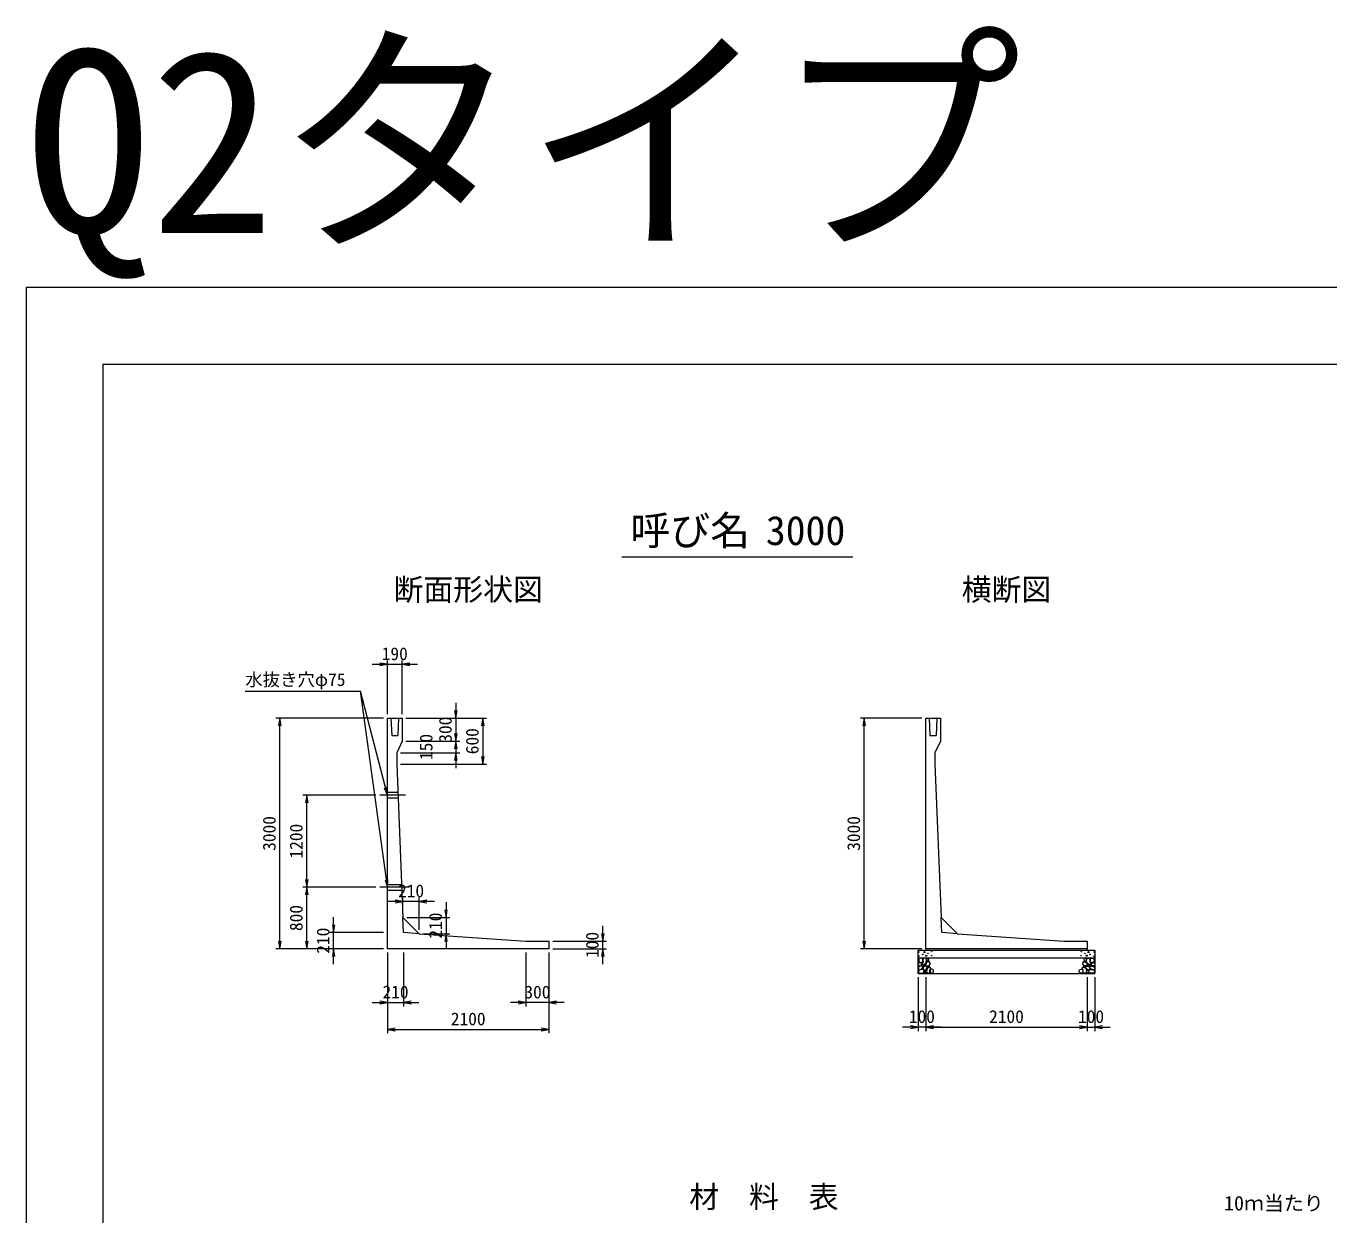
# Model space of a CAD drawing. Units: millimetres at full size, sheet at 1:75. Extents: x 0 to 42050, y 0 to 33103.
# Drawn here: x 0 to 16944, y 17637 to 33103 of the extents above; entities that cross this region are included whole.
import ezdxf
from ezdxf.enums import TextEntityAlignment as Align

# ---------------------------------------------------------------- set-up
doc = ezdxf.new("R2010")
doc.units = ezdxf.units.MM
doc.header["$LTSCALE"] = 75
doc.linetypes.add('CHAIN', pattern=[18.5, 12, -1.5, 3.5, -1.5])
doc.linetypes.add('DASHED_SPACED', pattern=[12, 6, -6])
for name, color, linetype, lineweight in [('D-BMK', 2, 'CHAIN', 13), ('D-DCR-HCHn', 4, 'Continuous', 9), ('D-STR-DIM', 7, 'Continuous', 13), ('D-STR-STRn', 1, 'Continuous', 13), ('D-STR-TXT', 7, 'Continuous', 13), ('D-TTL', 2, 'Continuous', 13), ('D-TTL-TXT', 7, 'Continuous', 13)]:
    doc.layers.add(name, color=color, linetype=linetype, lineweight=lineweight)
doc.layers.add('D-MTR', color=7, linetype='Continuous')
doc.styles.add('ＭＳ ゴシック', font='')
doc.styles.get('ＭＳ ゴシック').set_extended_font_data('MS Gothic')

# ---------------------------------------------------------------- blocks, each defined once
blk = doc.blocks.new('open_arrow')
at = {"color": 0, "linetype": 'Continuous', "lineweight": -2}
blk.add_lwpolyline([(7.5, 1.25), (0, 0), (7.5, -1.25)], dxfattribs=at)

msp = doc.modelspace()

# ---------------------------------------------------------------- linework, layer by layer
at = {"layer": 'D-BMK'}
for p, q in [((4936.44, 23100), (4600, 23100)), ((4985.75, 21900), (4600, 21900))]:
    msp.add_line(p, q, dxfattribs=at)
at = {"layer": 'D-DCR-HCHn'}
for points in [[(11607.28, 20913.81), (11600.35, 20893), (11609.59, 20879.14), (11632.71, 20876.82), (11648.49, 20883.6), (11641.95, 20899.94), (11646.58, 20909.18), (11637.33, 20918.43), (11623.46, 20923.05)], [(11651.16, 20837.01), (11668.28, 20862.69), (11666.14, 20869.11), (11642.59, 20875.53), (11621.19, 20873.39), (11606.21, 20860.55), (11604.07, 20845.57), (11606.21, 20830.59), (11623.33, 20826.31)], [(11651.2, 20971.59), (11630.4, 20976.22), (11611.9, 20966.97), (11609.59, 20946.17), (11614.21, 20929.99), (11637.33, 20923.05), (11653.51, 20923.05), (11660.44, 20934.61), (11660.44, 20960.04)], [(11669.69, 20973.91), (11662.76, 20953.1), (11665.07, 20929.99), (11648.89, 20904.56), (11669.69, 20893), (11692.8, 20904.56), (11706.67, 20923.05), (11711.3, 20953.1), (11706.67, 20969.28), (11692.8, 20976.22)], [(11674.31, 20893), (11662.76, 20883.76), (11667.38, 20876.82), (11683.56, 20876.82), (11690.49, 20879.14), (11695.12, 20888.38), (11688.18, 20895.32)], [(11711.08, 20837.01), (11721.78, 20862.69), (11713.22, 20873.39), (11687.54, 20873.39), (11676.84, 20869.11), (11666.14, 20854.13), (11666.14, 20841.29), (11676.84, 20824.17), (11689.68, 20822.03)], [(11708.98, 20918.43), (11697.43, 20890.69), (11706.67, 20879.14), (11734.41, 20879.14), (11745.97, 20883.76), (11757.53, 20899.94), (11757.53, 20913.81), (11745.97, 20932.3), (11732.1, 20934.61)], [(11747.47, 20785.64), (11753.89, 20804.91), (11751.75, 20826.31), (11766.73, 20849.85), (11747.47, 20860.55), (11726.06, 20849.85), (11713.22, 20832.73), (11708.94, 20804.91), (11713.22, 20789.92), (11726.06, 20783.5)], [(11713.61, 20969.28), (11713.61, 20941.55), (11725.16, 20934.61), (11736.72, 20941.55), (11739.03, 20957.73), (11736.72, 20971.59), (11720.54, 20976.22)], [(11743.19, 20860.55), (11753.89, 20869.11), (11749.61, 20875.53), (11734.62, 20875.53), (11728.2, 20873.39), (11723.92, 20864.83), (11730.34, 20858.41)], [(13752.53, 20785.64), (13746.11, 20804.91), (13748.25, 20826.31), (13733.27, 20849.85), (13752.53, 20860.55), (13773.94, 20849.85), (13786.78, 20832.73), (13791.06, 20804.91), (13786.78, 20789.92), (13773.94, 20783.5)], [(13791.02, 20918.43), (13802.57, 20890.69), (13793.33, 20879.14), (13765.59, 20879.14), (13754.03, 20883.76), (13742.47, 20899.94), (13742.47, 20913.81), (13754.03, 20932.3), (13767.9, 20934.61)], [(13756.81, 20860.55), (13746.11, 20869.11), (13750.39, 20875.53), (13765.38, 20875.53), (13771.8, 20873.39), (13776.08, 20864.83), (13769.66, 20858.41)], [(13786.39, 20969.28), (13786.39, 20941.55), (13774.84, 20934.61), (13763.28, 20941.55), (13760.97, 20957.73), (13763.28, 20971.59), (13779.46, 20976.22)], [(13788.92, 20837.01), (13778.22, 20862.69), (13786.78, 20873.39), (13812.46, 20873.39), (13823.16, 20869.11), (13833.86, 20854.13), (13833.86, 20841.29), (13823.16, 20824.17), (13810.32, 20822.03)], [(13830.31, 20973.91), (13837.24, 20953.1), (13834.93, 20929.99), (13851.11, 20904.56), (13830.31, 20893), (13807.2, 20904.56), (13793.33, 20923.05), (13788.7, 20953.1), (13793.33, 20969.28), (13807.2, 20976.22)], [(13825.69, 20893), (13837.24, 20883.76), (13832.62, 20876.82), (13816.44, 20876.82), (13809.51, 20879.14), (13804.88, 20888.38), (13811.82, 20895.32)], [(13848.84, 20837.01), (13831.72, 20862.69), (13833.86, 20869.11), (13857.41, 20875.53), (13878.81, 20873.39), (13893.79, 20860.55), (13895.93, 20845.57), (13893.79, 20830.59), (13876.67, 20826.31)], [(13848.8, 20971.59), (13869.6, 20976.22), (13888.1, 20966.97), (13890.41, 20946.17), (13885.79, 20929.99), (13862.67, 20923.05), (13846.49, 20923.05), (13839.56, 20934.61), (13839.56, 20960.04)], [(13892.72, 20913.81), (13899.65, 20893), (13890.41, 20879.14), (13867.29, 20876.82), (13851.51, 20883.6), (13858.05, 20899.94), (13853.42, 20909.18), (13862.67, 20918.43), (13876.54, 20923.05)], [(11659.72, 20783.5), (11674.7, 20789.92), (11678.98, 20811.33), (11670.42, 20826.31), (11655.44, 20830.59), (11636.17, 20828.45), (11614.77, 20819.89), (11604.07, 20807.05), (11604.07, 20792.06), (11610.49, 20783.5), (11636.17, 20785.64)], [(11706.8, 20789.92), (11706.8, 20815.61), (11696.1, 20822.03), (11685.4, 20815.61), (11683.26, 20800.62), (11685.4, 20787.78), (11700.38, 20783.5)], [(11764.59, 20787.78), (11783.85, 20783.5), (11800.97, 20792.06), (11803.11, 20811.33), (11798.83, 20826.31), (11777.43, 20832.73), (11762.45, 20832.73), (11756.03, 20822.03), (11756.03, 20798.48)], [(13735.41, 20787.78), (13716.15, 20783.5), (13699.03, 20792.06), (13696.89, 20811.33), (13701.17, 20826.31), (13722.57, 20832.73), (13737.55, 20832.73), (13743.97, 20822.03), (13743.97, 20798.48)], [(13793.2, 20789.92), (13793.2, 20815.61), (13803.9, 20822.03), (13814.6, 20815.61), (13816.74, 20800.62), (13814.6, 20787.78), (13799.62, 20783.5)], [(13840.28, 20783.5), (13825.3, 20789.92), (13821.02, 20811.33), (13829.58, 20826.31), (13844.56, 20830.59), (13863.83, 20828.45), (13885.23, 20819.89), (13895.93, 20807.05), (13895.93, 20792.06), (13889.51, 20783.5), (13863.83, 20785.64)]]:
    msp.add_lwpolyline(points, close=True, dxfattribs=at)
for centre, radius in [((11610.73, 21057.43), 3), ((11662.29, 21025.76), 3), ((11683.34, 21057.43), 7.5), ((11706.66, 21009.97), 7.5), ((11727.71, 21041.64), 3), ((11778.13, 21063.48), 3), ((11779.27, 21009.97), 3), ((13720.73, 21009.97), 3), ((13721.87, 21063.48), 3), ((13772.29, 21041.64), 3), ((13793.34, 21009.97), 7.5), ((13816.66, 21057.43), 7.5), ((13837.71, 21025.76), 3), ((13889.27, 21057.43), 3), ((11611.87, 21003.92), 3), ((13888.13, 21003.92), 3)]:
    msp.add_circle(centre, radius, dxfattribs=at)
at = {"layer": 'D-STR-DIM'}
for p, q in [((4500, 24800), (5090, 24800)), ((4700, 24150), (4700, 24850)), ((4890, 24150), (4890, 24850)), ((5590, 24300), (5590, 23600)), ((4650, 24100), (3250, 24100)), ((3300, 21100), (3300, 24100)), ((4940, 24100), (5640, 24100)), ((4940, 24100), (5990, 24100)), ((5940, 24100), (5940, 23500)), ((11650, 24100), (10850, 24100)), ((10900, 21100), (10900, 24100)), ((5590, 24000), (5590, 23450)), ((4940, 23800), (5640, 23800)), ((4940, 23800), (5640, 23800)), ((4870, 23650), (5640, 23650)), ((4870, 23500), (5990, 23500)), ((4550, 23100), (3600, 23100)), ((3650, 21900), (3650, 23100)), ((4550, 21900), (3600, 21900)), ((4550, 21900), (3600, 21900)), ((3650, 21100), (3650, 21900)), ((5311.94, 21716.03), (4701.94, 21716.03)), ((4901.94, 21556.03), (4901.94, 21766.03)), ((5111.94, 21346.03), (5111.94, 21766.03)), ((5461.94, 21706.03), (5461.94, 21096.03)), ((4000, 20900), (4000, 21510)), ((4951.94, 21506.03), (5511.94, 21506.03)), ((7500, 20900), (7500, 21400)), ((4650, 21310), (3950, 21310)), ((5161.94, 21296.03), (5511.94, 21296.03)), ((6850, 21200), (7550, 21200)), ((4650, 21100), (3250, 21100)), ((4650, 21100), (3600, 21100)), ((4650, 21100), (3950, 21100)), ((4700, 21050), (4700, 20350)), ((4700, 21050), (4700, 20000)), ((4910, 21050), (4910, 20350)), ((6500, 21050), (6500, 20350)), ((6800, 21050), (6800, 20000)), ((6800, 21050), (6800, 20350)), ((6850, 21100), (7550, 21100)), ((11650, 21100), (10850, 21100)), ((11600, 20730), (11600, 20030)), ((11700, 20730), (11700, 20030)), ((11700, 20730), (11700, 20030)), ((13800, 20730), (13800, 20030)), ((13800, 20730), (13800, 20030)), ((13900, 20730), (13900, 20030)), ((4500, 20400), (5110, 20400)), ((7000, 20400), (6300, 20400)), ((4700, 20050), (6800, 20050)), ((11900, 20080), (11400, 20080)), ((11700, 20080), (13800, 20080)), ((13600, 20080), (14100, 20080))]:
    msp.add_line(p, q, dxfattribs=at)
at = {"layer": 'D-STR-STRn'}
for p, q in [((4700, 21100), (4700, 24100)), ((4700, 24100), (4890, 24100)), ((4890, 24100), (4890, 23800)), ((11700, 21100), (11700, 24100)), ((11700, 24100), (11890, 24100)), ((11890, 24100), (11890, 23800)), ((4890, 23800), (4820, 23650)), ((11890, 23800), (11820, 23650)), ((4820, 23650), (4820, 23500)), ((11820, 23650), (11820, 23500)), ((4820, 23500), (4901.94, 21506.03)), ((11820, 23500), (11901.94, 21506.03)), ((4901.94, 21506.03), (5111.94, 21296.03)), ((11901.94, 21506.03), (12111.94, 21296.03)), ((5111.94, 21296.03), (6500, 21200)), ((6500, 21200), (6800, 21200)), ((6800, 21200), (6800, 21100)), ((12111.94, 21296.03), (13500, 21200)), ((13500, 21200), (13800, 21200)), ((13800, 21200), (13800, 21100)), ((6800, 21100), (4700, 21100)), ((11600, 20780), (11600, 21080)), ((11600, 21080), (13900, 21080)), ((11700, 21100), (11700, 21080)), ((13800, 21100), (11700, 21100)), ((13800, 21100), (13800, 21080)), ((13900, 21080), (13900, 20780)), ((11600, 20980), (13900, 20980)), ((11600, 20780), (13900, 20780))]:
    msp.add_line(p, q, dxfattribs=at)
at = {"layer": 'D-STR-STRn', "linetype": 'DASHED_SPACED'}
for p, q in [((4745, 24100), (4755, 23875)), ((4845, 24100), (4835, 23875)), ((11745, 24100), (11755, 23875)), ((11845, 24100), (11835, 23875)), ((4755, 23875), (4835, 23875)), ((11755, 23875), (11835, 23875)), ((4700, 23137.5), (4834.9, 23137.5)), ((4700, 23062.5), (4837.98, 23062.5)), ((4700, 21937.5), (4884.21, 21937.5)), ((4700, 21862.5), (4887.29, 21862.5))]:
    msp.add_line(p, q, dxfattribs=at)
at = {"layer": 'D-STR-STRn', "color": 2, "linetype": 'DASHED_SPACED'}
for p, q in [((4910, 21310), (4901.94, 21506.03)), ((11910, 21310), (11901.94, 21506.03)), ((5111.94, 21296.03), (4910, 21310)), ((12111.94, 21296.03), (11910, 21310))]:
    msp.add_line(p, q, dxfattribs=at)
at = {"layer": 'D-STR-TXT'}
msp.add_line((2850, 24450), (4350, 24450), dxfattribs=at)
for points in [[(4700, 21900), (4686.4, 21999.07), (4350, 24450)], [(4700, 23100), (4674.9, 23196.8), (4350, 24450)]]:
    msp.add_lwpolyline(points, dxfattribs=at)
at = {"layer": 'D-TTL'}
for points in [[(0, 0), (42050, 0), (42050, 29700), (0, 29700)], [(1000, 1000), (41050, 1000), (41050, 28700), (1000, 28700)]]:
    msp.add_lwpolyline(points, close=True, dxfattribs=at)
at = {"layer": 'D-TTL-TXT'}
msp.add_line((7750, 26200), (10750, 26200), dxfattribs=at)

# ---------------------------------------------------------------- block references
at = {"layer": 'D-STR-DIM', "xscale": 13.3, "yscale": 13.3}
for p, rotation in [((4700, 24800), 180), ((3300, 24100), 270), ((5590, 24100), 90), ((5940, 24100), 270), ((10900, 24100), 270), ((5590, 23800), 90), ((5590, 23800), 270), ((5590, 23650), 270), ((5940, 23500), 90), ((3650, 23100), 270), ((3650, 21900), 90), ((3650, 21900), 270), ((4901.94, 21716.03), 180), ((5461.94, 21506.03), 90), ((4000, 21310), 90), ((3300, 21100), 90), ((3650, 21100), 90), ((5461.94, 21296.03), 270), ((7500, 21200), 90), ((10900, 21100), 90), ((4000, 21100), 270), ((7500, 21100), 270), ((4700, 20400), 180), ((6500, 20400), 180), ((6800, 20050), 180), ((11600, 20080), 180), ((13800, 20080), 180), ((13800, 20080), 180)]:
    msp.add_blockref('open_arrow', p, dxfattribs=dict(at, rotation=rotation))
for p in [(4890, 24800), (5111.94, 21716.03), (4910, 20400), (6800, 20400), (4700, 20050), (11700, 20080), (11700, 20080), (13900, 20080)]:
    msp.add_blockref('open_arrow', p, dxfattribs=at)
at = {"layer": 'D-STR-TXT', "xscale": 13.3, "yscale": 13.3}
for p, rotation in [((4700, 23100), 104.5), ((4700, 21900), 97.8)]:
    msp.add_blockref('open_arrow', p, dxfattribs=dict(at, rotation=rotation))

# ---------------------------------------------------------------- texts
at = {"layer": 'D-MTR', "style": 'ＭＳ ゴシック'}
msp.add_text('材\u3000料\u3000表', height=284.8, dxfattribs=at).set_placement((8625, 17645.38), align=Align.BOTTOM_LEFT)
msp.add_text('10ｍ当たり', height=189.9, dxfattribs=at).set_placement((16875, 17638.58), align=Align.BOTTOM_RIGHT)
at = {"layer": 'D-STR-DIM', "style": 'ＭＳ ゴシック'}
for s, p in [('190', (4795, 24937.5)), ('210', (5006.94, 21853.53)), ('210', (4805, 20537.5)), ('300', (6650, 20537.5)), ('2100', (5750, 20187.5)), ('100', (11650, 20217.5)), ('2100', (12750, 20217.5)), ('100', (13850, 20217.5))]:
    msp.add_text(s, height=166.1, dxfattribs=at).set_placement(p, align=Align.MIDDLE_CENTER)
for s, p in [('300', (5452.5, 23950)), ('600', (5802.5, 23800)), ('150', (5202.5, 23725)), ('3000', (3162.5, 22600)), ('1200', (3512.5, 22500)), ('3000', (10762.5, 22600)), ('800', (3512.5, 21500)), ('210', (5324.44, 21401.03)), ('210', (3862.5, 21205)), ('100', (7362.5, 21150))]:
    msp.add_text(s, height=166.1, rotation=90, dxfattribs=at).set_placement(p, align=Align.MIDDLE_CENTER)
at = {"layer": 'D-STR-TXT', "style": 'ＭＳ ゴシック'}
msp.add_text('水抜き穴φ75', height=166.1, dxfattribs=at).set_placement((2850, 24468.14), align=Align.BOTTOM_LEFT)
at = {"layer": 'D-TTL-TXT', "style": 'ＭＳ ゴシック'}
msp.add_text('Q2タイプ', height=2374, dxfattribs=at).set_placement((0, 29700), align=Align.BOTTOM_LEFT)
for s, height, p in [('呼び名', 379.8, (8637.5, 26237.5)), ('3000', 379.8, (10137.5, 26237.5)), ('断面形状図', 284.8, (5750, 25545.38)), ('横断図', 284.8, (12750, 25545.38))]:
    msp.add_text(s, height=height, dxfattribs=at).set_placement(p, align=Align.BOTTOM_CENTER)

doc.saveas('drawing.dxf')
